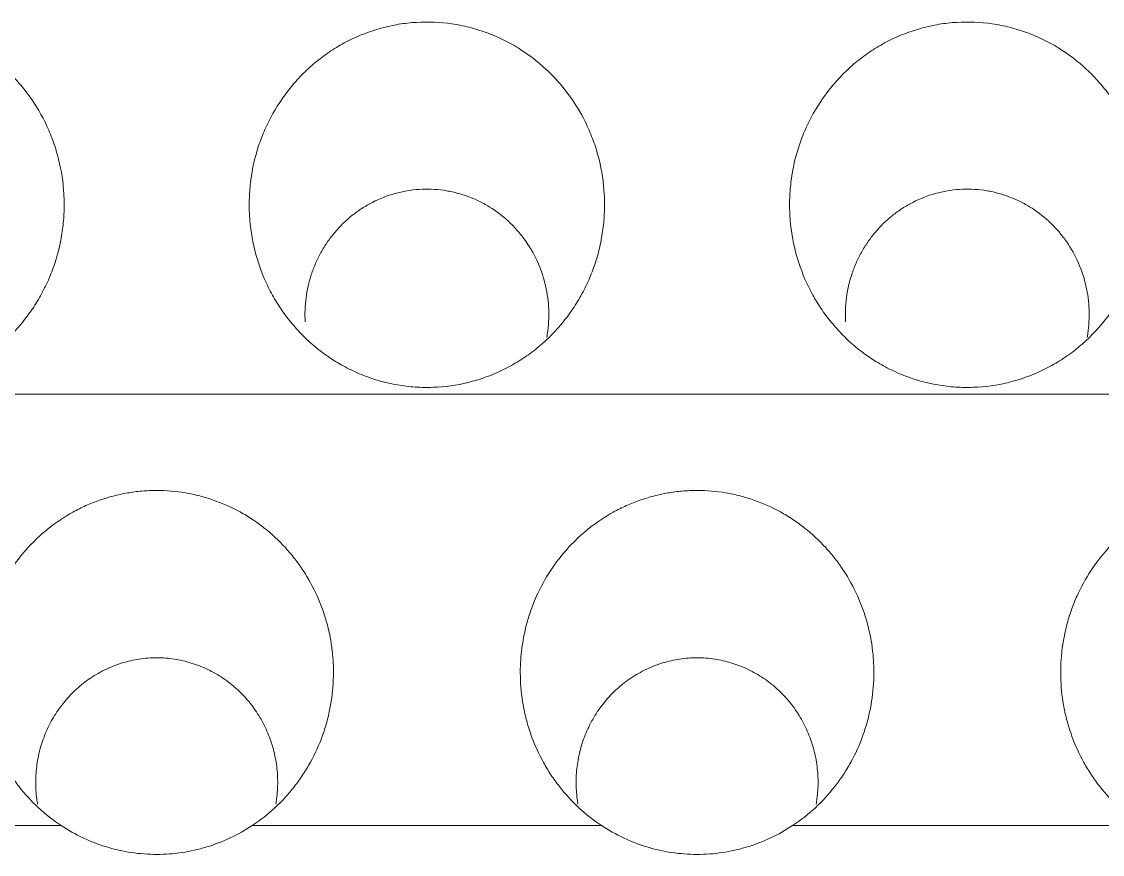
# Model space of a CAD drawing. Header units: millimetres. Extents: x 70151 to 230897, y 35202 to 113211.
# Drawn here: x 178577.97 to 178583.95, y 69177.14 to 69181.75 of the extents above; entities that cross this region are included whole.
import ezdxf

# ---------------------------------------------------------------- set-up
doc = ezdxf.new("R2010")
doc.units = ezdxf.units.MM
doc.header["$LTSCALE"] = 50
doc.layers.add('2-con', color=2, linetype='Continuous')
doc.layers.add('mark-B', color=2, linetype='Continuous', lineweight=20)

# ---------------------------------------------------------------- blocks, each defined once
blk = doc.blocks.new('무풍1WAY 대형')
at = {"layer": 'mark-B'}
blk.add_line((289.2596, -420.2368), (-384.8363, -420.2368), dxfattribs=at)
for points, knots in [([(73.7354, -417.8514), (73.6968, -417.8259), (73.6563, -417.8031), (73.5927, -417.7731), (73.571, -417.7639), (73.5274, -417.7471), (73.5054, -417.7396), (73.4387, -417.7194), (73.3934, -417.7092), (73.3242, -417.6989), (73.3009, -417.6963), (73.2539, -417.6928), (73.2305, -417.6919), (73.1605, -417.6919), (73.1141, -417.6954), (73.0451, -417.7056), (73.0222, -417.7099), (72.9765, -417.7201), (72.9537, -417.7261), (72.8864, -417.7465), (72.7996, -417.78), (72.7184, -417.8256), (72.6793, -417.8514)], [0, 0, 0, 0, 0.125, 0.125, 0.1875, 0.1875, 0.25, 0.25, 0.375, 0.375, 0.4375, 0.4375, 0.5, 0.5, 0.625, 0.625, 0.6875, 0.6875, 0.75, 0.75, 0.875, 1, 1, 1, 1]), ([(76.7229, -417.8514), (76.6843, -417.8259), (76.6438, -417.8031), (76.5803, -417.7731), (76.5586, -417.7639), (76.515, -417.7471), (76.4929, -417.7396), (76.4262, -417.7194), (76.381, -417.7092), (76.3118, -417.6989), (76.2885, -417.6963), (76.2415, -417.6928), (76.218, -417.6919), (76.148, -417.6919), (76.1017, -417.6954), (76.0326, -417.7056), (76.0097, -417.7099), (75.964, -417.7201), (75.9412, -417.7261), (75.8739, -417.7465), (75.7871, -417.78), (75.706, -417.8256), (75.6668, -417.8514)], [0, 0, 0, 0, 0.125, 0.125, 0.1875, 0.1875, 0.25, 0.25, 0.375, 0.375, 0.4375, 0.4375, 0.5, 0.5, 0.625, 0.625, 0.6875, 0.6875, 0.75, 0.75, 0.875, 1, 1, 1, 1]), ([(70.7478, -417.8514), (70.7929, -417.8812), (70.8346, -417.9142), (70.9122, -417.986), (70.9479, -418.0249), (70.9971, -418.0877), (71.0127, -418.1094), (71.0423, -418.1542), (71.0561, -418.177), (71.0947, -418.2468), (71.1166, -418.295), (71.1439, -418.3698), (71.152, -418.3951), (71.1664, -418.4467), (71.1726, -418.4727), (71.1879, -418.5508), (71.1941, -418.6033), (71.1974, -418.6825), (71.1974, -418.709), (71.1955, -418.7623), (71.1935, -418.7891), (71.1845, -418.8684), (71.1745, -418.9203), (71.1536, -418.9967), (71.1457, -419.022), (71.1322, -419.0595), (71.1275, -419.0719), (71.1175, -419.0967), (71.1123, -419.109), (71.0848, -419.1701), (71.0593, -419.2166), (71.0014, -419.3052), (70.969, -419.3472), (70.9238, -419.3967), (70.9146, -419.4065), (70.8957, -419.4256), (70.8669, -419.4536), (70.8367, -419.4797), (70.7742, -419.5291), (70.73, -419.5587), (70.6596, -419.5977), (70.6354, -419.6098), (70.5864, -419.6319), (70.5615, -419.6418), (70.486, -419.6684), (70.4345, -419.6819), (70.3683, -419.6933), (70.355, -419.6953), (70.3282, -419.6988), (70.3147, -419.7003), (70.2744, -419.7037), (70.2476, -419.7049), (70.1674, -419.705), (70.1142, -419.7006), (70.048, -419.6894), (70.0348, -419.6868), (70.0084, -419.6812), (69.9952, -419.6781), (69.9561, -419.668), (69.9304, -419.6602), (69.8548, -419.6337), (69.8061, -419.612), (69.7356, -419.5732), (69.7124, -419.5592), (69.6677, -419.5294), (69.646, -419.5137), (69.5833, -419.4642), (69.5444, -419.428), (69.4903, -419.3688), (69.4729, -419.3482), (69.44, -419.3059), (69.4246, -419.2843), (69.3809, -419.2177), (69.3554, -419.1712), (69.328, -419.1106), (69.3228, -419.0983), (69.3127, -419.0735), (69.3079, -419.061), (69.2943, -419.0232), (69.2863, -418.9979), (69.2653, -418.9212), (69.2553, -418.8694), (69.2462, -418.7903), (69.2442, -418.7638), (69.2422, -418.7103), (69.2422, -418.6837), (69.2454, -418.6042), (69.2516, -418.5517), (69.2668, -418.4738), (69.2729, -418.448), (69.2871, -418.3966), (69.2953, -418.371), (69.3226, -418.2959), (69.3444, -418.2477), (69.3828, -418.1782), (69.3965, -418.1555), (69.4184, -418.1222), (69.426, -418.1112), (69.4416, -418.0894), (69.4496, -418.0787), (69.4909, -418.0257), (69.5269, -417.9865), (69.6048, -417.9143), (69.6467, -417.8812), (69.6918, -417.8514)], [0, 0, 0, 0, 0.03125, 0.03125, 0.0625, 0.0625, 0.078125, 0.078125, 0.09375, 0.09375, 0.125, 0.125, 0.140625, 0.140625, 0.15625, 0.15625, 0.1875, 0.1875, 0.203125, 0.203125, 0.21875, 0.21875, 0.25, 0.25, 0.265625, 0.265625, 0.273438, 0.273438, 0.28125, 0.28125, 0.3125, 0.3125, 0.34375, 0.34375, 0.351563, 0.351563, 0.359375, 0.375, 0.375, 0.40625, 0.40625, 0.421875, 0.421875, 0.4375, 0.4375, 0.46875, 0.46875, 0.476563, 0.476563, 0.484375, 0.484375, 0.5, 0.5, 0.53125, 0.53125, 0.539063, 0.539063, 0.546875, 0.546875, 0.5625, 0.5625, 0.59375, 0.59375, 0.609375, 0.609375, 0.625, 0.625, 0.65625, 0.65625, 0.671875, 0.671875, 0.6875, 0.6875, 0.71875, 0.71875, 0.726563, 0.726563, 0.734375, 0.734375, 0.75, 0.75, 0.78125, 0.78125, 0.796875, 0.796875, 0.8125, 0.8125, 0.84375, 0.84375, 0.859375, 0.859375, 0.875, 0.875, 0.90625, 0.90625, 0.921875, 0.921875, 0.929688, 0.929688, 0.9375, 0.9375, 0.96875, 0.96875, 1, 1, 1, 1]), ([(73.7354, -417.8514), (73.7804, -417.8812), (73.8222, -417.9142), (73.8997, -417.986), (73.9355, -418.0249), (73.9846, -418.0877), (74.0003, -418.1094), (74.0299, -418.1542), (74.0437, -418.177), (74.0823, -418.2468), (74.1042, -418.295), (74.1314, -418.3698), (74.1396, -418.3951), (74.1539, -418.4467), (74.1601, -418.4727), (74.1755, -418.5508), (74.1816, -418.6033), (74.1849, -418.6825), (74.185, -418.709), (74.1831, -418.7623), (74.1811, -418.7891), (74.1721, -418.8684), (74.1621, -418.9203), (74.1412, -418.9967), (74.1332, -419.022), (74.1198, -419.0595), (74.1151, -419.0719), (74.1051, -419.0967), (74.0998, -419.109), (74.0724, -419.1701), (74.0469, -419.2166), (73.9889, -419.3052), (73.9565, -419.3472), (73.9114, -419.3967), (73.9021, -419.4065), (73.8833, -419.4256), (73.8545, -419.4536), (73.8242, -419.4797), (73.7617, -419.5291), (73.7175, -419.5587), (73.6472, -419.5977), (73.6229, -419.6098), (73.5739, -419.6319), (73.5491, -419.6418), (73.4736, -419.6684), (73.422, -419.6819), (73.3559, -419.6933), (73.3426, -419.6953), (73.3158, -419.6988), (73.3023, -419.7003), (73.262, -419.7037), (73.2352, -419.7049), (73.155, -419.705), (73.1018, -419.7006), (73.0356, -419.6894), (73.0224, -419.6868), (72.9959, -419.6812), (72.9827, -419.6781), (72.9436, -419.668), (72.918, -419.6602), (72.8423, -419.6337), (72.7936, -419.612), (72.7231, -419.5732), (72.7, -419.5592), (72.6552, -419.5294), (72.6336, -419.5137), (72.5709, -419.4642), (72.5319, -419.428), (72.4778, -419.3688), (72.4604, -419.3482), (72.4276, -419.3059), (72.4121, -419.2843), (72.3684, -419.2177), (72.3429, -419.1712), (72.3155, -419.1106), (72.3103, -419.0983), (72.3003, -419.0735), (72.2955, -419.061), (72.2819, -419.0232), (72.2739, -418.9979), (72.2528, -418.9212), (72.2428, -418.8694), (72.2337, -418.7903), (72.2317, -418.7638), (72.2297, -418.7103), (72.2298, -418.6837), (72.233, -418.6042), (72.2391, -418.5517), (72.2543, -418.4738), (72.2604, -418.448), (72.2747, -418.3966), (72.2828, -418.371), (72.3101, -418.2959), (72.332, -418.2477), (72.3703, -418.1782), (72.384, -418.1555), (72.406, -418.1222), (72.4135, -418.1112), (72.4291, -418.0894), (72.4372, -418.0787), (72.4785, -418.0257), (72.5145, -417.9865), (72.5924, -417.9143), (72.6343, -417.8812), (72.6793, -417.8514)], [0, 0, 0, 0, 0.03125, 0.03125, 0.0625, 0.0625, 0.078125, 0.078125, 0.09375, 0.09375, 0.125, 0.125, 0.140625, 0.140625, 0.15625, 0.15625, 0.1875, 0.1875, 0.203125, 0.203125, 0.21875, 0.21875, 0.25, 0.25, 0.265625, 0.265625, 0.273437, 0.273437, 0.28125, 0.28125, 0.3125, 0.3125, 0.34375, 0.34375, 0.351562, 0.351562, 0.359375, 0.375, 0.375, 0.40625, 0.40625, 0.421875, 0.421875, 0.4375, 0.4375, 0.46875, 0.46875, 0.476562, 0.476562, 0.484375, 0.484375, 0.5, 0.5, 0.53125, 0.53125, 0.539062, 0.539062, 0.546875, 0.546875, 0.5625, 0.5625, 0.59375, 0.59375, 0.609375, 0.609375, 0.625, 0.625, 0.65625, 0.65625, 0.671875, 0.671875, 0.6875, 0.6875, 0.71875, 0.71875, 0.726562, 0.726562, 0.734375, 0.734375, 0.75, 0.75, 0.78125, 0.78125, 0.796875, 0.796875, 0.8125, 0.8125, 0.84375, 0.84375, 0.859375, 0.859375, 0.875, 0.875, 0.90625, 0.90625, 0.921875, 0.921875, 0.929687, 0.929687, 0.9375, 0.9375, 0.96875, 0.96875, 1, 1, 1, 1]), ([(76.7229, -417.8514), (76.768, -417.8812), (76.8097, -417.9142), (76.8873, -417.986), (76.923, -418.0249), (76.9722, -418.0877), (76.9878, -418.1094), (77.0174, -418.1542), (77.0312, -418.177), (77.0698, -418.2468), (77.0917, -418.295), (77.119, -418.3698), (77.1271, -418.3951), (77.1415, -418.4467), (77.1477, -418.4727), (77.163, -418.5508), (77.1692, -418.6033), (77.1724, -418.6825), (77.1725, -418.709), (77.1706, -418.7623), (77.1686, -418.7891), (77.1596, -418.8684), (77.1496, -418.9203), (77.1287, -418.9967), (77.1208, -419.022), (77.1073, -419.0595), (77.1026, -419.0719), (77.0926, -419.0967), (77.0874, -419.109), (77.0599, -419.1701), (77.0344, -419.2166), (76.9765, -419.3052), (76.9441, -419.3472), (76.8989, -419.3967), (76.8897, -419.4065), (76.8708, -419.4256), (76.842, -419.4536), (76.8118, -419.4797), (76.7493, -419.5291), (76.7051, -419.5587), (76.6347, -419.5977), (76.6105, -419.6098), (76.5615, -419.6319), (76.5366, -419.6418), (76.4611, -419.6684), (76.4095, -419.6819), (76.3434, -419.6933), (76.3301, -419.6953), (76.3033, -419.6988), (76.2898, -419.7003), (76.2495, -419.7037), (76.2227, -419.7049), (76.1425, -419.705), (76.0893, -419.7006), (76.0231, -419.6894), (76.0099, -419.6868), (75.9835, -419.6812), (75.9703, -419.6781), (75.9312, -419.668), (75.9055, -419.6602), (75.8299, -419.6337), (75.7812, -419.612), (75.7107, -419.5732), (75.6875, -419.5592), (75.6428, -419.5294), (75.6211, -419.5137), (75.5584, -419.4642), (75.5195, -419.428), (75.4654, -419.3688), (75.448, -419.3482), (75.4151, -419.3059), (75.3997, -419.2843), (75.356, -419.2177), (75.3305, -419.1712), (75.3031, -419.1106), (75.2978, -419.0983), (75.2878, -419.0735), (75.283, -419.061), (75.2694, -419.0232), (75.2614, -418.9979), (75.2404, -418.9212), (75.2304, -418.8694), (75.2213, -418.7903), (75.2193, -418.7638), (75.2173, -418.7103), (75.2173, -418.6837), (75.2205, -418.6042), (75.2267, -418.5517), (75.2419, -418.4738), (75.248, -418.448), (75.2622, -418.3966), (75.2704, -418.371), (75.2977, -418.2959), (75.3195, -418.2477), (75.3579, -418.1782), (75.3716, -418.1555), (75.3935, -418.1222), (75.4011, -418.1112), (75.4167, -418.0894), (75.4247, -418.0787), (75.466, -418.0257), (75.502, -417.9865), (75.5799, -417.9143), (75.6218, -417.8812), (75.6668, -417.8514)], [0, 0, 0, 0, 0.03125, 0.03125, 0.0625, 0.0625, 0.078125, 0.078125, 0.09375, 0.09375, 0.125, 0.125, 0.140625, 0.140625, 0.15625, 0.15625, 0.1875, 0.1875, 0.203125, 0.203125, 0.21875, 0.21875, 0.25, 0.25, 0.265625, 0.265625, 0.273438, 0.273438, 0.28125, 0.28125, 0.3125, 0.3125, 0.34375, 0.34375, 0.351563, 0.351563, 0.359375, 0.375, 0.375, 0.40625, 0.40625, 0.421875, 0.421875, 0.4375, 0.4375, 0.46875, 0.46875, 0.476563, 0.476563, 0.484375, 0.484375, 0.5, 0.5, 0.53125, 0.53125, 0.539063, 0.539063, 0.546875, 0.546875, 0.5625, 0.5625, 0.59375, 0.59375, 0.609375, 0.609375, 0.625, 0.625, 0.65625, 0.65625, 0.671875, 0.671875, 0.6875, 0.6875, 0.71875, 0.71875, 0.726563, 0.726563, 0.734375, 0.734375, 0.75, 0.75, 0.78125, 0.78125, 0.796875, 0.796875, 0.8125, 0.8125, 0.84375, 0.84375, 0.859375, 0.859375, 0.875, 0.875, 0.90625, 0.90625, 0.921875, 0.921875, 0.929688, 0.929688, 0.9375, 0.9375, 0.96875, 0.96875, 1, 1, 1, 1]), ([(72.5489, -417.969), (72.5472, -417.9789), (72.5457, -417.9889), (72.5403, -418.0306), (72.5383, -418.0625), (72.5386, -418.1103), (72.5392, -418.1263), (72.5415, -418.1583), (72.5433, -418.1744), (72.5501, -418.2223), (72.5634, -418.2849), (72.585, -418.345), (72.6044, -418.3891), (72.6114, -418.4037), (72.6264, -418.4323), (72.6344, -418.4463), (72.6596, -418.4872), (72.6783, -418.5132), (72.7089, -418.5502), (72.7196, -418.5622), (72.7419, -418.5854), (72.7535, -418.5968), (72.7896, -418.6295), (72.8403, -418.6691), (72.8961, -418.7011), (72.9399, -418.7221), (72.9549, -418.7286), (72.9852, -418.7404), (73.0005, -418.7458), (73.0467, -418.76), (73.0781, -418.7672), (73.126, -418.7744), (73.1421, -418.7763), (73.1746, -418.7787), (73.1909, -418.7793), (73.2396, -418.7793), (73.2718, -418.7769), (73.3196, -418.7698), (73.3355, -418.7668), (73.3671, -418.7596), (73.3829, -418.7554), (73.4296, -418.7411), (73.4897, -418.7175), (73.5458, -418.6856), (73.5862, -418.6584), (73.5994, -418.6488), (73.6248, -418.6289), (73.6372, -418.6186), (73.6729, -418.5862), (73.6951, -418.563), (73.726, -418.5258), (73.7359, -418.513), (73.7548, -418.4867), (73.7637, -418.4733), (73.7889, -418.4323), (73.8038, -418.404), (73.8231, -418.36), (73.8291, -418.3451), (73.84, -418.3148), (73.8449, -418.2993), (73.8581, -418.2529), (73.8713, -418.1903), (73.876, -418.1266), (73.8763, -418.0783), (73.8758, -418.0621), (73.8738, -418.03), (73.8723, -418.0141), (73.869, -417.9888), (73.8675, -417.9793), (73.8659, -417.9699)], [0, 0, 0, 0, 0.012777, 0.012777, 0.053404, 0.053404, 0.073718, 0.073718, 0.094032, 0.094032, 0.134659, 0.175286, 0.175286, 0.1956, 0.1956, 0.215914, 0.215914, 0.256541, 0.256541, 0.276855, 0.276855, 0.297168, 0.297168, 0.337796, 0.378423, 0.378423, 0.398736, 0.398736, 0.41905, 0.41905, 0.459677, 0.459677, 0.479991, 0.479991, 0.500305, 0.500305, 0.540932, 0.540932, 0.561246, 0.561246, 0.581559, 0.581559, 0.622187, 0.662814, 0.662814, 0.683128, 0.683128, 0.703441, 0.703441, 0.744069, 0.744069, 0.764382, 0.764382, 0.784696, 0.784696, 0.825323, 0.825323, 0.845637, 0.845637, 0.865951, 0.865951, 0.906578, 0.947205, 0.947205, 0.967519, 0.967519, 0.987832, 0.987832, 1, 1, 1, 1]), ([(75.5365, -417.969), (75.5348, -417.9789), (75.5332, -417.9889), (75.5278, -418.0306), (75.5258, -418.0625), (75.5261, -418.1103), (75.5267, -418.1263), (75.5291, -418.1583), (75.5308, -418.1744), (75.5376, -418.2223), (75.551, -418.2849), (75.5726, -418.345), (75.5919, -418.3891), (75.599, -418.4037), (75.614, -418.4323), (75.6219, -418.4463), (75.6472, -418.4872), (75.6658, -418.5132), (75.6965, -418.5502), (75.7072, -418.5622), (75.7294, -418.5854), (75.7411, -418.5968), (75.7771, -418.6295), (75.8278, -418.6691), (75.8836, -418.7011), (75.9274, -418.7221), (75.9425, -418.7286), (75.9727, -418.7404), (75.988, -418.7458), (76.0342, -418.76), (76.0656, -418.7672), (76.1135, -418.7744), (76.1296, -418.7763), (76.1621, -418.7787), (76.1785, -418.7793), (76.2271, -418.7793), (76.2593, -418.7769), (76.3071, -418.7698), (76.323, -418.7668), (76.3546, -418.7596), (76.3704, -418.7554), (76.4171, -418.7411), (76.4773, -418.7175), (76.5333, -418.6856), (76.5738, -418.6584), (76.587, -418.6488), (76.6124, -418.6289), (76.6247, -418.6186), (76.6604, -418.5862), (76.6826, -418.563), (76.7135, -418.5258), (76.7234, -418.513), (76.7423, -418.4867), (76.7512, -418.4733), (76.7765, -418.4323), (76.7913, -418.404), (76.8107, -418.36), (76.8166, -418.3451), (76.8275, -418.3148), (76.8325, -418.2993), (76.8457, -418.2529), (76.8589, -418.1903), (76.8636, -418.1266), (76.8639, -418.0783), (76.8634, -418.0621), (76.8614, -418.03), (76.8598, -418.0141), (76.8565, -417.9888), (76.8551, -417.9793), (76.8535, -417.9699)], [0, 0, 0, 0, 0.012778, 0.012778, 0.053405, 0.053405, 0.073719, 0.073719, 0.094032, 0.094032, 0.13466, 0.175287, 0.175287, 0.195601, 0.195601, 0.215914, 0.215914, 0.256541, 0.256541, 0.276855, 0.276855, 0.297169, 0.297169, 0.337796, 0.378423, 0.378423, 0.398737, 0.398737, 0.419051, 0.419051, 0.459678, 0.459678, 0.479991, 0.479991, 0.500305, 0.500305, 0.540932, 0.540932, 0.561246, 0.561246, 0.58156, 0.58156, 0.622187, 0.662814, 0.662814, 0.683128, 0.683128, 0.703442, 0.703442, 0.744069, 0.744069, 0.764382, 0.764382, 0.784696, 0.784696, 0.825323, 0.825323, 0.845637, 0.845637, 0.865951, 0.865951, 0.906578, 0.947205, 0.947205, 0.967519, 0.967519, 0.987833, 0.987833, 1, 1, 1, 1]), ([(72.6941, -421.2256), (72.6904, -421.1602), (72.6805, -421.0964), (72.6494, -420.9718), (72.6281, -420.9109), (72.5939, -420.8368), (72.5866, -420.8221), (72.5715, -420.7931), (72.5479, -420.7503), (72.5037, -420.6824), (72.4633, -420.6317), (72.4311, -420.5951), (72.42, -420.5831), (72.3972, -420.5596), (72.3855, -420.5481), (72.3254, -420.492), (72.2736, -420.4525), (72.1906, -420.4013), (72.162, -420.3856), (72.1176, -420.3641), (72.1026, -420.3573), (72.0722, -420.3444), (72.0569, -420.3384), (71.9799, -420.3103), (71.9167, -420.2943), (71.8356, -420.2825), (71.8193, -420.2805), (71.7865, -420.2774), (71.7699, -420.2763), (71.7205, -420.2742), (71.6877, -420.2746), (71.5899, -420.2806), (71.5253, -420.2912), (71.3976, -420.3261), (71.3367, -420.3497), (71.2495, -420.3941), (71.2211, -420.4104), (71.1796, -420.437), (71.1659, -420.4463), (71.1392, -420.4654), (71.1261, -420.4753), (71.0622, -420.5261), (71.0155, -420.5714), (70.9522, -420.6461), (70.9321, -420.6723), (70.8949, -420.726), (70.8606, -420.7812), (70.8317, -420.8392), (70.8056, -420.8986), (70.7939, -420.929), (70.763, -421.0223), (70.7487, -421.0855), (70.736, -421.1816), (70.7333, -421.2138), (70.7308, -421.2788), (70.7311, -421.3117), (70.7366, -421.4091), (70.7463, -421.4729), (70.7697, -421.5671), (70.7789, -421.5983), (70.7952, -421.6446), (70.801, -421.6599), (70.8133, -421.6901), (70.8198, -421.705), (70.8538, -421.7787), (70.8864, -421.8345), (70.9339, -421.9005), (70.9438, -421.9135), (70.9642, -421.9391), (70.9748, -421.9518), (71.0073, -421.9887), (71.03, -422.012), (71.1013, -422.0785), (71.1529, -422.118), (71.2229, -422.1611), (71.2372, -422.1694), (71.266, -422.1852), (71.3098, -422.2078), (71.3849, -422.2395), (71.4472, -422.2587), (71.4949, -422.2708), (71.5109, -422.2744), (71.5433, -422.2808), (71.5596, -422.2837), (71.6412, -422.2955), (71.7065, -422.2982), (71.8044, -422.2922), (71.8371, -422.2886), (71.9024, -422.2777), (71.9345, -422.2707), (72.0292, -422.2448), (72.0901, -422.2213), (72.1635, -422.184), (72.178, -422.1761), (72.2066, -422.1597), (72.2486, -422.1342), (72.3148, -422.0867), (72.3638, -422.0438), (72.4107, -421.9982), (72.4333, -421.9741), (72.4966, -421.8992), (72.5335, -421.8459), (72.5731, -421.775), (72.5807, -421.7606), (72.5953, -421.7313), (72.6022, -421.7165), (72.622, -421.6715), (72.6336, -421.6411), (72.6641, -421.5488), (72.6785, -421.4858), (72.6912, -421.3889), (72.694, -421.3562), (72.6964, -421.2909), (72.696, -421.2583), (72.6941, -421.2256)], [0, 0, 0, 0, 0.03125, 0.03125, 0.0625, 0.0625, 0.070313, 0.070313, 0.078125, 0.09375, 0.109375, 0.109375, 0.117188, 0.117188, 0.125, 0.125, 0.15625, 0.15625, 0.171875, 0.171875, 0.179687, 0.179687, 0.1875, 0.1875, 0.21875, 0.21875, 0.226562, 0.226562, 0.234375, 0.234375, 0.25, 0.25, 0.28125, 0.28125, 0.3125, 0.3125, 0.328125, 0.328125, 0.335937, 0.335937, 0.34375, 0.34375, 0.375, 0.375, 0.390625, 0.390625, 0.40625, 0.421875, 0.421875, 0.4375, 0.4375, 0.46875, 0.46875, 0.484375, 0.484375, 0.5, 0.5, 0.53125, 0.53125, 0.546875, 0.546875, 0.554687, 0.554687, 0.5625, 0.5625, 0.59375, 0.59375, 0.601562, 0.601562, 0.609375, 0.609375, 0.625, 0.625, 0.65625, 0.65625, 0.664062, 0.664062, 0.671875, 0.6875, 0.703125, 0.703125, 0.710937, 0.710937, 0.71875, 0.71875, 0.75, 0.75, 0.765625, 0.765625, 0.78125, 0.78125, 0.8125, 0.8125, 0.820312, 0.820312, 0.828125, 0.84375, 0.859375, 0.859375, 0.875, 0.875, 0.90625, 0.90625, 0.914063, 0.914063, 0.921875, 0.921875, 0.9375, 0.9375, 0.96875, 0.96875, 0.984375, 0.984375, 1, 1, 1, 1]), ([(75.6817, -421.2256), (75.6779, -421.1602), (75.6681, -421.0964), (75.637, -420.9718), (75.6157, -420.9109), (75.5814, -420.8368), (75.5742, -420.8221), (75.5591, -420.7931), (75.5354, -420.7503), (75.4913, -420.6824), (75.4509, -420.6317), (75.4186, -420.5951), (75.4076, -420.5831), (75.3848, -420.5596), (75.373, -420.5481), (75.3129, -420.492), (75.2612, -420.4525), (75.1781, -420.4013), (75.1495, -420.3856), (75.1052, -420.3641), (75.0901, -420.3573), (75.0597, -420.3444), (75.0445, -420.3384), (74.9675, -420.3103), (74.9043, -420.2943), (74.8232, -420.2825), (74.8069, -420.2805), (74.774, -420.2774), (74.7575, -420.2763), (74.708, -420.2742), (74.6753, -420.2746), (74.5774, -420.2806), (74.5129, -420.2912), (74.3852, -420.3261), (74.3243, -420.3497), (74.237, -420.3941), (74.2086, -420.4104), (74.1671, -420.437), (74.1535, -420.4463), (74.1267, -420.4654), (74.1137, -420.4753), (74.0497, -420.5261), (74.0031, -420.5714), (73.9397, -420.6461), (73.9197, -420.6723), (73.8825, -420.726), (73.8481, -420.7812), (73.8193, -420.8392), (73.7931, -420.8986), (73.7814, -420.929), (73.7506, -421.0223), (73.7362, -421.0855), (73.7235, -421.1816), (73.7208, -421.2138), (73.7183, -421.2788), (73.7186, -421.3117), (73.7241, -421.4091), (73.7338, -421.4729), (73.7572, -421.5671), (73.7665, -421.5983), (73.7828, -421.6446), (73.7886, -421.6599), (73.8008, -421.6901), (73.8073, -421.705), (73.8414, -421.7787), (73.8739, -421.8345), (73.9215, -421.9005), (73.9314, -421.9135), (73.9518, -421.9391), (73.9624, -421.9518), (73.9949, -421.9887), (74.0176, -422.012), (74.0889, -422.0785), (74.1405, -422.118), (74.2104, -422.1611), (74.2247, -422.1694), (74.2536, -422.1852), (74.2973, -422.2078), (74.3724, -422.2395), (74.4348, -422.2587), (74.4824, -422.2708), (74.4985, -422.2744), (74.5308, -422.2808), (74.5472, -422.2837), (74.6287, -422.2955), (74.694, -422.2982), (74.792, -422.2922), (74.8246, -422.2886), (74.89, -422.2777), (74.9221, -422.2707), (75.0167, -422.2448), (75.0776, -422.2213), (75.151, -422.184), (75.1656, -422.1761), (75.1941, -422.1597), (75.2361, -422.1342), (75.3023, -422.0867), (75.3513, -422.0438), (75.3983, -421.9982), (75.4208, -421.9741), (75.4842, -421.8992), (75.5211, -421.8459), (75.5607, -421.775), (75.5683, -421.7606), (75.5828, -421.7313), (75.5898, -421.7165), (75.6095, -421.6715), (75.6212, -421.6411), (75.6516, -421.5488), (75.666, -421.4858), (75.6788, -421.3889), (75.6815, -421.3562), (75.6839, -421.2909), (75.6836, -421.2583), (75.6817, -421.2256)], [0, 0, 0, 0, 0.03125, 0.03125, 0.0625, 0.0625, 0.070312, 0.070312, 0.078125, 0.09375, 0.109375, 0.109375, 0.117187, 0.117187, 0.125, 0.125, 0.15625, 0.15625, 0.171875, 0.171875, 0.179687, 0.179687, 0.1875, 0.1875, 0.21875, 0.21875, 0.226562, 0.226562, 0.234375, 0.234375, 0.25, 0.25, 0.28125, 0.28125, 0.3125, 0.3125, 0.328125, 0.328125, 0.335937, 0.335937, 0.34375, 0.34375, 0.375, 0.375, 0.390625, 0.390625, 0.40625, 0.421875, 0.421875, 0.4375, 0.4375, 0.46875, 0.46875, 0.484375, 0.484375, 0.5, 0.5, 0.53125, 0.53125, 0.546875, 0.546875, 0.554687, 0.554687, 0.5625, 0.5625, 0.59375, 0.59375, 0.601562, 0.601562, 0.609375, 0.609375, 0.625, 0.625, 0.65625, 0.65625, 0.664062, 0.664062, 0.671875, 0.6875, 0.703125, 0.703125, 0.710937, 0.710937, 0.71875, 0.71875, 0.75, 0.75, 0.765625, 0.765625, 0.78125, 0.78125, 0.8125, 0.8125, 0.820312, 0.820312, 0.828125, 0.84375, 0.859375, 0.859375, 0.875, 0.875, 0.90625, 0.90625, 0.914062, 0.914062, 0.921875, 0.921875, 0.9375, 0.9375, 0.96875, 0.96875, 0.984375, 0.984375, 1, 1, 1, 1]), ([(78.6692, -421.2256), (78.6655, -421.1602), (78.6556, -421.0964), (78.6245, -420.9718), (78.6032, -420.9109), (78.569, -420.8368), (78.5617, -420.8221), (78.5466, -420.7931), (78.523, -420.7503), (78.4788, -420.6824), (78.4384, -420.6317), (78.4062, -420.5951), (78.3951, -420.5831), (78.3723, -420.5596), (78.3606, -420.5481), (78.3005, -420.492), (78.2487, -420.4525), (78.1657, -420.4013), (78.1371, -420.3856), (78.0927, -420.3641), (78.0777, -420.3573), (78.0473, -420.3444), (78.032, -420.3384), (77.955, -420.3103), (77.8918, -420.2943), (77.8107, -420.2825), (77.7944, -420.2805), (77.7616, -420.2774), (77.745, -420.2763), (77.6956, -420.2742), (77.6628, -420.2746), (77.565, -420.2806), (77.5004, -420.2912), (77.3727, -420.3261), (77.3118, -420.3497), (77.2246, -420.3941), (77.1962, -420.4104), (77.1547, -420.437), (77.141, -420.4463), (77.1143, -420.4654), (77.1012, -420.4753), (77.0373, -420.5261), (76.9906, -420.5714), (76.9273, -420.6461), (76.9072, -420.6723), (76.87, -420.726), (76.8357, -420.7812), (76.8068, -420.8392), (76.7807, -420.8986), (76.769, -420.929), (76.7381, -421.0223), (76.7238, -421.0855), (76.7111, -421.1816), (76.7083, -421.2138), (76.7059, -421.2788), (76.7062, -421.3117), (76.7117, -421.4091), (76.7214, -421.4729), (76.7447, -421.5671), (76.754, -421.5983), (76.7703, -421.6446), (76.7761, -421.6599), (76.7884, -421.6901), (76.7949, -421.705), (76.8289, -421.7787), (76.8615, -421.8345), (76.909, -421.9005), (76.9189, -421.9135), (76.9393, -421.9391), (76.9499, -421.9518), (76.9824, -421.9887), (77.0051, -422.012), (77.0764, -422.0785), (77.128, -422.118), (77.198, -422.1611), (77.2123, -422.1694), (77.2411, -422.1852), (77.2849, -422.2078), (77.36, -422.2395), (77.4223, -422.2587), (77.47, -422.2708), (77.486, -422.2744), (77.5184, -422.2808), (77.5347, -422.2837), (77.6163, -422.2955), (77.6816, -422.2982), (77.7795, -422.2922), (77.8122, -422.2886), (77.8775, -422.2777), (77.9096, -422.2707), (78.0043, -422.2448), (78.0652, -422.2213), (78.1386, -422.184), (78.1531, -422.1761), (78.1817, -422.1597), (78.2237, -422.1342), (78.2899, -422.0867), (78.3388, -422.0438), (78.3858, -421.9982), (78.4084, -421.9741), (78.4717, -421.8992), (78.5086, -421.8459), (78.5482, -421.775), (78.5558, -421.7606), (78.5704, -421.7313), (78.5773, -421.7165), (78.5971, -421.6715), (78.6087, -421.6411), (78.6391, -421.5488), (78.6536, -421.4858), (78.6663, -421.3889), (78.6691, -421.3562), (78.6715, -421.2909), (78.6711, -421.2583), (78.6692, -421.2256)], [0, 0, 0, 0, 0.03125, 0.03125, 0.0625, 0.0625, 0.070313, 0.070313, 0.078125, 0.09375, 0.109375, 0.109375, 0.117188, 0.117188, 0.125, 0.125, 0.15625, 0.15625, 0.171875, 0.171875, 0.179688, 0.179688, 0.1875, 0.1875, 0.21875, 0.21875, 0.226563, 0.226563, 0.234375, 0.234375, 0.25, 0.25, 0.28125, 0.28125, 0.3125, 0.3125, 0.328125, 0.328125, 0.335938, 0.335938, 0.34375, 0.34375, 0.375, 0.375, 0.390625, 0.390625, 0.40625, 0.421875, 0.421875, 0.4375, 0.4375, 0.46875, 0.46875, 0.484375, 0.484375, 0.5, 0.5, 0.53125, 0.53125, 0.546875, 0.546875, 0.554688, 0.554688, 0.5625, 0.5625, 0.59375, 0.59375, 0.601563, 0.601563, 0.609375, 0.609375, 0.625, 0.625, 0.65625, 0.65625, 0.664063, 0.664063, 0.671875, 0.6875, 0.703125, 0.703125, 0.710938, 0.710938, 0.71875, 0.71875, 0.75, 0.75, 0.765625, 0.765625, 0.78125, 0.78125, 0.8125, 0.8125, 0.820313, 0.820313, 0.828125, 0.84375, 0.859375, 0.859375, 0.875, 0.875, 0.90625, 0.90625, 0.914063, 0.914063, 0.921875, 0.921875, 0.9375, 0.9375, 0.96875, 0.96875, 0.984375, 0.984375, 1, 1, 1, 1]), ([(72.3864, -420.6368), (72.389, -420.6816), (72.3857, -420.7702), (72.3664, -420.8565), (72.349, -420.9097), (72.3453, -420.9203), (72.3373, -420.9412), (72.3246, -420.9723), (72.3001, -421.0221), (72.2767, -421.0599), (72.2578, -421.0874), (72.2512, -421.0965), (72.2376, -421.1143), (72.2306, -421.1232), (72.1944, -421.1663), (72.1624, -421.1974), (72.1102, -421.2392), (72.0921, -421.2523), (72.0544, -421.2768), (72.0347, -421.2882), (71.9747, -421.3191), (71.9331, -421.3354), (71.879, -421.3504), (71.8681, -421.3532), (71.846, -421.3581), (71.8349, -421.3603), (71.8014, -421.366), (71.779, -421.3687), (71.7119, -421.3731), (71.667, -421.3715), (71.6109, -421.3636), (71.5997, -421.3617), (71.5775, -421.3574), (71.5445, -421.3501), (71.4909, -421.3338), (71.4495, -421.3165), (71.419, -421.3019), (71.4089, -421.2968), (71.389, -421.286), (71.3793, -421.2804), (71.3313, -421.2511), (71.2957, -421.2241), (71.2546, -421.1861), (71.2465, -421.1782), (71.2307, -421.1621), (71.223, -421.1538), (71.2007, -421.1286), (71.1867, -421.1112), (71.1474, -421.0571), (71.1248, -421.0187), (71.0868, -420.9371), (71.072, -420.8952), (71.0557, -420.8306), (71.0513, -420.8088), (71.0445, -420.7647), (71.0421, -420.7423), (71.0381, -420.6755), (71.0397, -420.6312), (71.0469, -420.5752), (71.0487, -420.5633), (71.0508, -420.5514)], [0, 0, 0, 0, 0.057902, 0.115804, 0.115804, 0.13028, 0.13028, 0.144755, 0.173707, 0.202658, 0.202658, 0.217133, 0.217133, 0.231609, 0.231609, 0.289511, 0.289511, 0.318462, 0.318462, 0.347413, 0.347413, 0.405315, 0.405315, 0.419791, 0.419791, 0.434266, 0.434266, 0.463218, 0.463218, 0.52112, 0.52112, 0.535595, 0.535595, 0.550071, 0.579022, 0.607973, 0.607973, 0.622449, 0.622449, 0.636924, 0.636924, 0.694826, 0.694826, 0.709302, 0.709302, 0.723777, 0.723777, 0.752728, 0.752728, 0.810631, 0.810631, 0.868533, 0.868533, 0.897484, 0.897484, 0.926435, 0.926435, 0.984337, 0.984337, 1, 1, 1, 1]), ([(75.374, -420.6368), (75.3766, -420.6816), (75.3733, -420.7702), (75.3539, -420.8565), (75.3366, -420.9097), (75.3328, -420.9203), (75.3248, -420.9412), (75.3122, -420.9723), (75.2876, -421.0221), (75.2643, -421.0599), (75.2453, -421.0874), (75.2388, -421.0965), (75.2252, -421.1143), (75.2181, -421.1232), (75.1819, -421.1663), (75.15, -421.1974), (75.0978, -421.2392), (75.0797, -421.2523), (75.0419, -421.2768), (75.0222, -421.2882), (74.9622, -421.3191), (74.9206, -421.3354), (74.8666, -421.3504), (74.8556, -421.3532), (74.8336, -421.3581), (74.8224, -421.3603), (74.7889, -421.366), (74.7666, -421.3687), (74.6994, -421.3731), (74.6546, -421.3715), (74.5985, -421.3636), (74.5872, -421.3617), (74.5651, -421.3574), (74.5321, -421.3501), (74.4785, -421.3338), (74.4371, -421.3165), (74.4066, -421.3019), (74.3964, -421.2968), (74.3766, -421.286), (74.3668, -421.2804), (74.3189, -421.2511), (74.2833, -421.2241), (74.2421, -421.1861), (74.2341, -421.1782), (74.2183, -421.1621), (74.2106, -421.1538), (74.1882, -421.1286), (74.1743, -421.1112), (74.135, -421.0571), (74.1124, -421.0187), (74.0743, -420.9371), (74.0595, -420.8952), (74.0432, -420.8306), (74.0388, -420.8088), (74.032, -420.7647), (74.0296, -420.7423), (74.0257, -420.6755), (74.0272, -420.6312), (74.0344, -420.5752), (74.0362, -420.5633), (74.0384, -420.5514)], [0, 0, 0, 0, 0.057902, 0.115804, 0.115804, 0.13028, 0.13028, 0.144755, 0.173707, 0.202658, 0.202658, 0.217133, 0.217133, 0.231609, 0.231609, 0.289511, 0.289511, 0.318462, 0.318462, 0.347413, 0.347413, 0.405315, 0.405315, 0.419791, 0.419791, 0.434266, 0.434266, 0.463218, 0.463218, 0.52112, 0.52112, 0.535595, 0.535595, 0.550071, 0.579022, 0.607973, 0.607973, 0.622449, 0.622449, 0.636924, 0.636924, 0.694826, 0.694826, 0.709302, 0.709302, 0.723777, 0.723777, 0.752728, 0.752728, 0.810631, 0.810631, 0.868533, 0.868533, 0.897484, 0.897484, 0.926435, 0.926435, 0.984337, 0.984337, 1, 1, 1, 1])]:
    blk.add_open_spline(points, degree=3, knots=knots, dxfattribs=at)
for points in [[(72.6793, -417.8514), (72.0355, -417.8514), (71.3917, -417.8514), (70.7478, -417.8514)], [(75.6668, -417.8514), (75.023, -417.8514), (74.3792, -417.8514), (73.7354, -417.8514)], [(78.6544, -417.8514), (78.0106, -417.8514), (77.3668, -417.8514), (76.7229, -417.8514)]]:
    blk.add_open_spline(points, degree=3, dxfattribs=at)
blk = doc.blocks.new('dpdjzjs')
at = {"layer": 'mark-B', "rotation": 180}
blk.add_blockref('무풍1WAY 대형', (178654.9147, 88751.491), dxfattribs=at)

msp = doc.modelspace()

# ---------------------------------------------------------------- block references
at = {"layer": '2-con'}
msp.add_blockref('dpdjzjs', (0, -19992.0434), dxfattribs=at)

doc.saveas('drawing.dxf')
